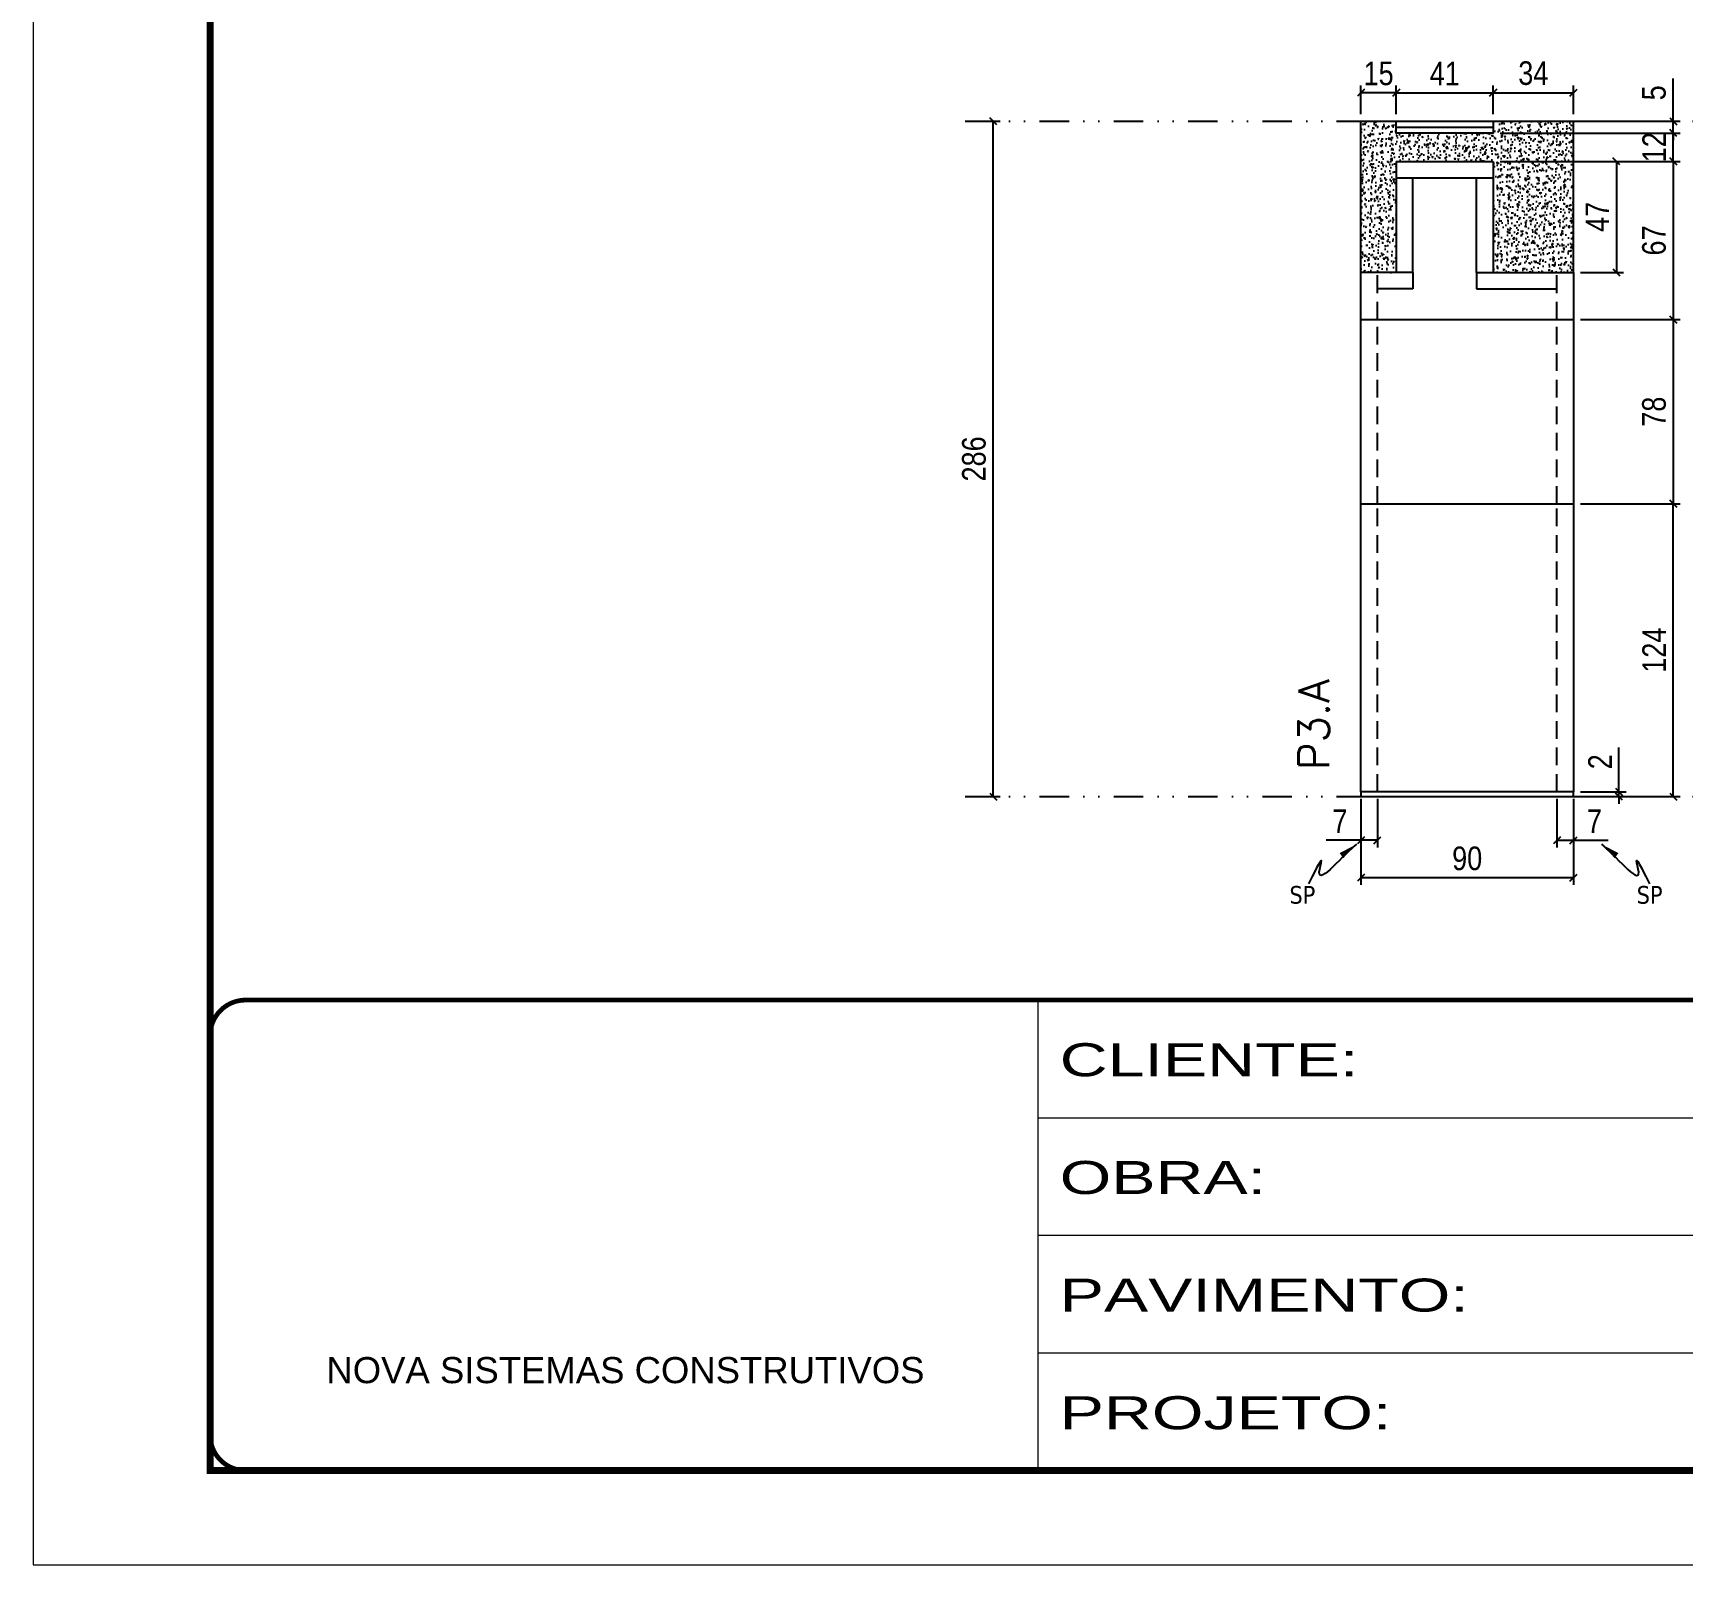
# Model space of a CAD drawing. Extents: x 808 to 7089, y -98 to 17032.
# Drawn here: x 5577 to 6275, y 14834 to 15483 of the extents above; entities that cross this region are included whole.
import ezdxf

# ---------------------------------------------------------------- set-up
doc = ezdxf.new("R2010")
doc.units = 0
for name, pattern in [('CONTINUO', [0]), ('DASHED', [0.75, 0.5, -0.25]), ('DIVIDE2', [0.625, 0.25, -0.125, 0, -0.125, 0, -0.125]), ('HIDDEN', [0.375, 0.25, -0.125])]:
    doc.linetypes.add(name, pattern=pattern)
for name, color, linetype in [('COTA', 241, 'Continuous'), ('Nível', 160, 'Continuous'), ('Painéis', 200, 'Continuous'), ('SARR_2.2x7', 40, 'Continuous'), ('SARR_EDITAR', 141, 'Continuous'), ('Sarrafo de Pressão', 42, 'HIDDEN'), ('texto', 7, 'Continuous')]:
    doc.layers.add(name, color=color, linetype=linetype)
for name, color, linetype, lineweight in [('Folhas', 255, 'Continuous', 9), ('SARRAFO DE PRESSAO', 251, 'DASHED', 9), ('Texto Seção', 7, 'Continuous', 15)]:
    doc.layers.add(name, color=color, linetype=linetype, lineweight=lineweight)
doc.styles.add('ARIAL', font='arial.ttf')
doc.styles.add('COTA TECNICA', font='techl___.ttf', dxfattribs={"height": 10})
doc.styles.add('COTA TECNICA-50', font='techl___.ttf', dxfattribs={"height": 10})
doc.styles.add('REGUA-120', font='ROMANS.shx', dxfattribs={"height": 15})
doc.styles.get("Standard").update_dxf_attribs({"font": 'arial.ttf'})
doc.styles.add('Tecnologia', font='')
doc.styles.get('Tecnologia').set_extended_font_data('Forgotten Futurist')
doc.dimstyles.new('COTA PAINEL-50', dxfattribs={"dimtxt": 10, "dimasz": 3, "dimexe": 3, "dimexo": 3, "dimgap": 3, "dimtad": 1, "dimdec": 1, "dimzin": 12, "dimdsep": 46, "dimtxsty": 'COTA TECNICA-50', "dimblk1": 'OBLIQUE', "dimblk2": 'OBLIQUE', "dimsah": 1, "dimcen": 0.9, "dimclrd": 4, "dimclre": 4, "dimclrt": 240, "dimadec": 1, "dimazin": 3, "dimtfac": 1, "dimtdec": 1, "dimtmove": 0, "dimatfit": 3, "dimfxl": 1, "dimtolj": 1, "dimtzin": 12, "dimarcsym": 0})
doc.dimstyles.new('PAINEL', dxfattribs={"dimtxt": 10, "dimasz": 3, "dimexe": 3, "dimexo": 3, "dimgap": 3, "dimtad": 1, "dimdec": 1, "dimzin": 12, "dimdsep": 46, "dimtxsty": 'COTA TECNICA', "dimblk1": 'OBLIQUE', "dimblk2": 'OBLIQUE', "dimsah": 1, "dimcen": 0.9, "dimclrd": 4, "dimclre": 4, "dimclrt": 240, "dimadec": 1, "dimazin": 3, "dimtfac": 1, "dimtdec": 1, "dimtmove": 0, "dimatfit": 3, "dimfxl": 1, "dimtolj": 1, "dimtzin": 12, "dimarcsym": 0})
doc.dimstyles.get("Standard").update_dxf_attribs({"dimtxt": 0.18, "dimasz": 0.18, "dimexe": 0.18, "dimexo": 0.0625, "dimgap": 0.09, "dimtad": 0, "dimtih": 1, "dimtoh": 1, "dimdec": 4, "dimzin": 0, "dimdsep": 46, "dimtxsty": 'Standard', "dimcen": 0.09, "dimadec": 0, "dimazin": 0, "dimtfac": 1, "dimtdec": 4, "dimtofl": 0, "dimtmove": 0, "dimatfit": 3, "dimfxl": 1, "dimtolj": 1, "dimtzin": 0, "dimarcsym": 0})

# ---------------------------------------------------------------- blocks, each defined once
blk = doc.blocks.new('9999999999')
at = {"color": 30, "linetype": 'CONTINUO'}
for p, q in [((98564.56, 34230.21), (98564.56, 34429.45)), ((98564.56, 34379.64), (99583.98, 34379.64)), ((98564.56, 34329.83), (99487.98, 34329.83)), ((98564.56, 34280.02), (99487.98, 34280.02))]:
    blk.add_line(p, q, dxfattribs=at)
at = {"color": 30, "linetype": 'CONTINUO', "const_width": 2}
blk.add_lwpolyline([(99583.98, 34230.21), (99583.98, 34414.45, 0.414214), (99568.98, 34429.45), (98228.98, 34429.45, 0.414214), (98213.98, 34414.45), (98213.98, 34245.21, 0.414214), (98228.98, 34230.21), (99583.98, 34230.21)], format="xyb", dxfattribs=at)
at = {"layer": 'Folhas'}
blk.add_lwpolyline([(98138.98, 34190.21), (99623.98, 34190.21), (99623.98, 35240.21), (98138.98, 35240.21)], close=True, dxfattribs=at)
at = {"layer": 'Folhas', "color": 30, "const_width": 3}
blk.add_lwpolyline([(98213.98, 34230.21), (99583.98, 34230.21), (99583.98, 35200.21), (98213.98, 35200.21)], close=True, dxfattribs=at)
at = {"color": 7, "linetype": 'Continuous', "ltscale": 5, "style": 'ARIAL'}
blk.add_text('NOVA SISTEMAS CONSTRUTIVOS', height=11.0592, dxfattribs=at).set_placement((98263.19, 34267.21))
at = {"layer": 'Folhas', "color": 7, "style": 'Tecnologia', "width": 1.5}
for s, p in [('CLIENTE:', (98573.65, 34397.17)), ('OBRA:', (98573.65, 34347.31)), ('PAVIMENTO:', (98573.65, 34297.5)), ('PROJETO:', (98573.65, 34247.69))]:
    blk.add_text(s, height=14, dxfattribs=at).set_placement(p)
blk = doc.blocks.new('_Oblique')
at = {"color": 0, "linetype": 'ByBlock', "lineweight": -2}
blk.add_line((-0.5, -0.5), (0.5, 0.5), dxfattribs=at)
blk = doc.blocks.new('*D2042')
at = {"layer": 'COTA', "color": 4, "lineweight": -2, "transparency": 16777216}
for p, q in [((5974.34, 15445.32), (5986.19, 15445.32)), ((5983.19, 15159.32), (5983.19, 15445.32)), ((5974.34, 15159.32), (5986.19, 15159.32))]:
    blk.add_line(p, q, dxfattribs=at)
at = {"layer": 'Defpoints', "color": 0, "transparency": 16777216}
for p in [(5971.34, 15445.32), (5983.19, 15445.32), (5971.34, 15159.32)]:
    blk.add_point(p, dxfattribs=at)
at = {"layer": 'COTA', "color": 4, "lineweight": -2, "transparency": 16777216, "xscale": 3, "yscale": 3, "zscale": 3}
for p, rotation in [((5983.19, 15445.32), 90), ((5983.19, 15159.32), 270)]:
    blk.add_blockref('_Oblique', p, dxfattribs=dict(at, rotation=rotation))
at = {"layer": 'COTA', "color": 240, "transparency": 16777216, "insert": (5975.06, 15302.32), "char_height": 10, "attachment_point": 5, "rotation": 90, "style": 'COTA TECNICA-50'}
blk.add_mtext('\\A1;286', dxfattribs=at)
blk = doc.blocks.new('*D1455')
at = {"layer": 'COTA', "color": 4, "lineweight": -2, "transparency": 16777216}
for p, q in [((6138.85, 15158.32), (6138.85, 15121.95)), ((6228.85, 15158.32), (6228.85, 15121.95)), ((6228.85, 15124.95), (6138.85, 15124.95))]:
    blk.add_line(p, q, dxfattribs=at)
at = {"layer": 'Defpoints', "color": 0, "transparency": 16777216}
for p in [(6138.85, 15161.32), (6228.85, 15161.32), (6138.85, 15124.95)]:
    blk.add_point(p, dxfattribs=at)
at = {"layer": 'COTA', "color": 4, "lineweight": -2, "transparency": 16777216, "xscale": 3, "yscale": 3, "zscale": 3, "rotation": 180}
blk.add_blockref('_Oblique', (6138.85, 15124.95), dxfattribs=at)
at = {"layer": 'COTA', "color": 4, "lineweight": -2, "transparency": 16777216, "xscale": 3, "yscale": 3, "zscale": 3}
blk.add_blockref('_Oblique', (6228.85, 15124.95), dxfattribs=at)
at = {"layer": 'COTA', "color": 240, "transparency": 16777216, "insert": (6183.85, 15133.09), "char_height": 10, "attachment_point": 5, "style": 'COTA TECNICA'}
blk.add_mtext('\\A1;90', dxfattribs=at)
blk = doc.blocks.new('*D1456')
at = {"layer": 'COTA', "color": 4, "lineweight": -2, "transparency": 16777216}
for p, q in [((6221.85, 15158.32), (6221.85, 15137.81)), ((6228.85, 15156.32), (6228.85, 15137.81)), ((6221.85, 15140.81), (6228.85, 15140.81)), ((6228.85, 15140.81), (6243.58, 15140.81))]:
    blk.add_line(p, q, dxfattribs=at)
at = {"layer": 'Defpoints', "color": 0, "transparency": 16777216}
for p in [(6221.85, 15161.32), (6228.85, 15159.32), (6228.85, 15140.81)]:
    blk.add_point(p, dxfattribs=at)
at = {"layer": 'COTA', "color": 4, "lineweight": -2, "transparency": 16777216, "xscale": 3, "yscale": 3, "zscale": 3, "rotation": 180}
blk.add_blockref('_Oblique', (6221.85, 15140.81), dxfattribs=at)
at = {"layer": 'COTA', "color": 4, "lineweight": -2, "transparency": 16777216, "xscale": 3, "yscale": 3, "zscale": 3}
blk.add_blockref('_Oblique', (6228.85, 15140.81), dxfattribs=at)
at = {"layer": 'COTA', "color": 240, "transparency": 16777216, "insert": (6237.71, 15148.88), "char_height": 10, "attachment_point": 5, "style": 'COTA TECNICA-50'}
blk.add_mtext('\\A1;7', dxfattribs=at)
blk = doc.blocks.new('*D1457')
at = {"layer": 'COTA', "color": 4, "lineweight": -2, "transparency": 16777216}
for p, q in [((6138.85, 15156.32), (6138.85, 15137.81)), ((6145.85, 15158.32), (6145.85, 15137.81)), ((6138.85, 15140.81), (6124.11, 15140.81)), ((6145.85, 15140.81), (6138.85, 15140.81))]:
    blk.add_line(p, q, dxfattribs=at)
at = {"layer": 'Defpoints', "color": 0, "transparency": 16777216}
for p in [(6138.85, 15159.32), (6145.85, 15161.32), (6138.85, 15140.81)]:
    blk.add_point(p, dxfattribs=at)
at = {"layer": 'COTA', "color": 4, "lineweight": -2, "transparency": 16777216, "xscale": 3, "yscale": 3, "zscale": 3, "rotation": 180}
blk.add_blockref('_Oblique', (6138.85, 15140.81), dxfattribs=at)
at = {"layer": 'COTA', "color": 4, "lineweight": -2, "transparency": 16777216, "xscale": 3, "yscale": 3, "zscale": 3}
blk.add_blockref('_Oblique', (6145.85, 15140.81), dxfattribs=at)
at = {"layer": 'COTA', "color": 240, "transparency": 16777216, "insert": (6129.98, 15148.88), "char_height": 10, "attachment_point": 5, "style": 'COTA TECNICA-50'}
blk.add_mtext('\\A1;7', dxfattribs=at)
blk = doc.blocks.new('*D1458')
at = {"layer": 'COTA', "color": 4, "linetype": 'ByBlock', "lineweight": -2, "transparency": 16777216}
for p, q in [((6231.85, 15283.32), (6274.08, 15283.32)), ((6271.08, 15159.32), (6271.08, 15283.32)), ((6231.85, 15159.32), (6274.08, 15159.32))]:
    blk.add_line(p, q, dxfattribs=at)
at = {"layer": 'Defpoints', "color": 0, "linetype": 'ByBlock', "transparency": 16777216}
for p in [(6228.85, 15283.32), (6271.08, 15283.32), (6228.85, 15159.32)]:
    blk.add_point(p, dxfattribs=at)
at = {"layer": 'COTA', "color": 4, "linetype": 'ByBlock', "lineweight": -2, "transparency": 16777216, "xscale": 3, "yscale": 3, "zscale": 3}
for p, rotation in [((6271.08, 15283.32), 90), ((6271.08, 15159.32), 270)]:
    blk.add_blockref('_Oblique', p, dxfattribs=dict(at, rotation=rotation))
at = {"layer": 'COTA', "color": 240, "linetype": 'ByBlock', "transparency": 16777216, "insert": (6263, 15221.32), "char_height": 10, "attachment_point": 5, "rotation": 90, "style": 'COTA TECNICA'}
blk.add_mtext('\\A1;124', dxfattribs=at)
blk = doc.blocks.new('*D1459')
at = {"layer": 'COTA', "color": 4, "lineweight": -2, "transparency": 16777216}
for p, q in [((6248.1, 15161.32), (6248.1, 15180.12)), ((6231.85, 15161.32), (6251.1, 15161.32)), ((6231.85, 15159.32), (6251.1, 15159.32)), ((6248.1, 15159.32), (6248.1, 15161.32)), ((6248.1, 15159.32), (6248.1, 15156.32))]:
    blk.add_line(p, q, dxfattribs=at)
at = {"layer": 'Defpoints', "color": 0, "transparency": 16777216}
for p in [(6228.85, 15161.32), (6228.85, 15159.32), (6248.1, 15159.32)]:
    blk.add_point(p, dxfattribs=at)
at = {"layer": 'COTA', "color": 4, "lineweight": -2, "transparency": 16777216, "xscale": 3, "yscale": 3, "zscale": 3}
for p, rotation in [((6248.1, 15161.32), 270), ((6248.1, 15159.32), 90)]:
    blk.add_blockref('_Oblique', p, dxfattribs=dict(at, rotation=rotation))
at = {"layer": 'COTA', "color": 240, "transparency": 16777216, "insert": (6240.1, 15174.06), "char_height": 10, "attachment_point": 5, "rotation": 90, "style": 'COTA TECNICA-50'}
blk.add_mtext('\\A1;2', dxfattribs=at)
blk = doc.blocks.new('*D1460')
at = {"layer": 'COTA', "color": 4, "linetype": 'ByBlock', "lineweight": -2, "transparency": 16777216}
for p, q in [((6231.85, 15283.32), (6274.08, 15283.32)), ((6271.08, 15159.32), (6271.08, 15283.32)), ((6231.85, 15159.32), (6274.08, 15159.32))]:
    blk.add_line(p, q, dxfattribs=at)
at = {"layer": 'Defpoints', "color": 0, "linetype": 'ByBlock', "transparency": 16777216}
for p in [(6228.85, 15283.32), (6271.08, 15283.32), (6228.85, 15159.32)]:
    blk.add_point(p, dxfattribs=at)
at = {"layer": 'COTA', "color": 4, "linetype": 'ByBlock', "lineweight": -2, "transparency": 16777216, "xscale": 3, "yscale": 3, "zscale": 3}
for p, rotation in [((6271.08, 15283.32), 90), ((6271.08, 15159.32), 270)]:
    blk.add_blockref('_Oblique', p, dxfattribs=dict(at, rotation=rotation))
at = {"layer": 'COTA', "color": 240, "linetype": 'ByBlock', "transparency": 16777216, "insert": (6263, 15221.32), "char_height": 10, "attachment_point": 5, "rotation": 90, "style": 'COTA TECNICA'}
blk.add_mtext('\\A1;124', dxfattribs=at)
blk = doc.blocks.new('*D1461')
at = {"layer": 'COTA', "color": 4, "lineweight": -2, "transparency": 16777216}
for p, q in [((6194.85, 15448.32), (6194.85, 15460.41)), ((6228.85, 15448.32), (6228.85, 15460.41)), ((6194.85, 15457.41), (6228.85, 15457.41))]:
    blk.add_line(p, q, dxfattribs=at)
at = {"layer": 'Defpoints', "color": 0, "transparency": 16777216}
for p in [(6228.85, 15457.41), (6194.85, 15445.32), (6228.85, 15445.32)]:
    blk.add_point(p, dxfattribs=at)
at = {"layer": 'COTA', "color": 4, "lineweight": -2, "transparency": 16777216, "xscale": 3, "yscale": 3, "zscale": 3, "rotation": 180}
blk.add_blockref('_Oblique', (6194.85, 15457.41), dxfattribs=at)
at = {"layer": 'COTA', "color": 4, "lineweight": -2, "transparency": 16777216, "xscale": 3, "yscale": 3, "zscale": 3}
blk.add_blockref('_Oblique', (6228.85, 15457.41), dxfattribs=at)
at = {"layer": 'COTA', "color": 240, "transparency": 16777216, "insert": (6211.85, 15465.63), "char_height": 10, "attachment_point": 5, "style": 'COTA TECNICA-50'}
blk.add_mtext('\\A1;34', dxfattribs=at)
blk = doc.blocks.new('*D1465')
at = {"layer": 'COTA', "color": 4, "lineweight": -2, "transparency": 16777216}
for p, q in [((6197.85, 15428.32), (6274.08, 15428.32)), ((6271.08, 15428.32), (6271.08, 15361.32)), ((6231.85, 15361.32), (6274.08, 15361.32))]:
    blk.add_line(p, q, dxfattribs=at)
at = {"layer": 'Defpoints', "color": 0, "transparency": 16777216}
for p in [(6194.85, 15428.32), (6228.85, 15361.32), (6271.08, 15361.32)]:
    blk.add_point(p, dxfattribs=at)
at = {"layer": 'COTA', "color": 4, "lineweight": -2, "transparency": 16777216, "xscale": 3, "yscale": 3, "zscale": 3}
for p, rotation in [((6271.08, 15428.32), 90), ((6271.08, 15361.32), 270)]:
    blk.add_blockref('_Oblique', p, dxfattribs=dict(at, rotation=rotation))
at = {"layer": 'COTA', "color": 240, "transparency": 16777216, "insert": (6262.97, 15394.82), "char_height": 10, "attachment_point": 5, "rotation": 90, "style": 'COTA TECNICA'}
blk.add_mtext('\\A1;67', dxfattribs=at)
blk = doc.blocks.new('*D2043')
at = {"layer": 'COTA', "color": 4, "lineweight": -2, "transparency": 16777216}
for p, q in [((6231.85, 15361.32), (6274.08, 15361.32)), ((6271.08, 15361.32), (6271.08, 15283.32)), ((6231.85, 15283.32), (6274.08, 15283.32))]:
    blk.add_line(p, q, dxfattribs=at)
at = {"layer": 'Defpoints', "color": 0, "transparency": 16777216}
for p in [(6228.85, 15361.32), (6228.85, 15283.32), (6271.08, 15283.32)]:
    blk.add_point(p, dxfattribs=at)
at = {"layer": 'COTA', "color": 4, "lineweight": -2, "transparency": 16777216, "xscale": 3, "yscale": 3, "zscale": 3}
for p, rotation in [((6271.08, 15361.32), 90), ((6271.08, 15283.32), 270)]:
    blk.add_blockref('_Oblique', p, dxfattribs=dict(at, rotation=rotation))
at = {"layer": 'COTA', "color": 240, "transparency": 16777216, "insert": (6262.98, 15322.32), "char_height": 10, "attachment_point": 5, "rotation": 90, "style": 'COTA TECNICA'}
blk.add_mtext('\\A1;78', dxfattribs=at)
blk = doc.blocks.new('*D2044')
at = {"layer": 'COTA', "color": 4, "lineweight": -2, "transparency": 16777216}
for p, q in [((6197.85, 15428.32), (6250.03, 15428.32)), ((6247.03, 15428.32), (6247.03, 15381.32)), ((6231.85, 15381.32), (6250.03, 15381.32))]:
    blk.add_line(p, q, dxfattribs=at)
at = {"layer": 'Defpoints', "color": 0, "transparency": 16777216}
for p in [(6194.85, 15428.32), (6228.85, 15381.32), (6247.03, 15381.32)]:
    blk.add_point(p, dxfattribs=at)
at = {"layer": 'COTA', "color": 4, "lineweight": -2, "transparency": 16777216, "xscale": 3, "yscale": 3, "zscale": 3}
for p, rotation in [((6247.03, 15428.32), 90), ((6247.03, 15381.32), 270)]:
    blk.add_blockref('_Oblique', p, dxfattribs=dict(at, rotation=rotation))
at = {"layer": 'COTA', "color": 240, "transparency": 16777216, "insert": (6238.95, 15404.82), "char_height": 10, "attachment_point": 5, "rotation": 90, "style": 'COTA TECNICA'}
blk.add_mtext('\\A1;47', dxfattribs=at)
blk = doc.blocks.new('*D1466')
at = {"layer": 'COTA', "color": 4, "lineweight": -2, "transparency": 16777216}
for p, q in [((6138.85, 15448.32), (6138.85, 15460.41)), ((6153.85, 15448.32), (6153.85, 15460.41)), ((6153.85, 15457.41), (6138.85, 15457.41))]:
    blk.add_line(p, q, dxfattribs=at)
at = {"layer": 'Defpoints', "color": 0, "transparency": 16777216}
for p in [(6138.85, 15457.41), (6138.85, 15445.32), (6153.85, 15445.32)]:
    blk.add_point(p, dxfattribs=at)
at = {"layer": 'COTA', "color": 4, "lineweight": -2, "transparency": 16777216, "xscale": 3, "yscale": 3, "zscale": 3, "rotation": 180}
blk.add_blockref('_Oblique', (6138.85, 15457.41), dxfattribs=at)
at = {"layer": 'COTA', "color": 4, "lineweight": -2, "transparency": 16777216, "xscale": 3, "yscale": 3, "zscale": 3}
blk.add_blockref('_Oblique', (6153.85, 15457.41), dxfattribs=at)
at = {"layer": 'COTA', "color": 240, "transparency": 16777216, "insert": (6146.35, 15465.52), "char_height": 10, "attachment_point": 5, "style": 'COTA TECNICA'}
blk.add_mtext('\\A1;15', dxfattribs=at)
blk = doc.blocks.new('*D2045')
at = {"layer": 'COTA', "color": 4, "lineweight": -2, "transparency": 16777216}
for p, q in [((6197.85, 15440.32), (6274.08, 15440.32)), ((6271.08, 15428.32), (6271.08, 15440.32)), ((6197.85, 15428.32), (6274.08, 15428.32))]:
    blk.add_line(p, q, dxfattribs=at)
at = {"layer": 'Defpoints', "color": 0, "transparency": 16777216}
for p in [(6194.85, 15440.32), (6271.08, 15440.32), (6194.85, 15428.32)]:
    blk.add_point(p, dxfattribs=at)
at = {"layer": 'COTA', "color": 4, "lineweight": -2, "transparency": 16777216, "xscale": 3, "yscale": 3, "zscale": 3}
for p, rotation in [((6271.08, 15440.32), 90), ((6271.08, 15428.32), 270)]:
    blk.add_blockref('_Oblique', p, dxfattribs=dict(at, rotation=rotation))
at = {"layer": 'COTA', "color": 240, "transparency": 16777216, "insert": (6263.02, 15434.32), "char_height": 10, "attachment_point": 5, "rotation": 90, "style": 'COTA TECNICA'}
blk.add_mtext('\\A1;12', dxfattribs=at)
blk = doc.blocks.new('*D2046')
at = {"layer": 'COTA', "color": 4, "lineweight": -2, "transparency": 16777216}
for p, q in [((6271.08, 15445.32), (6271.08, 15463.41)), ((6197.85, 15445.32), (6274.08, 15445.32)), ((6271.08, 15440.32), (6271.08, 15445.32)), ((6197.85, 15440.32), (6274.08, 15440.32)), ((6271.08, 15440.32), (6271.08, 15437.32))]:
    blk.add_line(p, q, dxfattribs=at)
at = {"layer": 'Defpoints', "color": 0, "transparency": 16777216}
for p in [(6194.85, 15445.32), (6271.08, 15445.32), (6194.85, 15440.32)]:
    blk.add_point(p, dxfattribs=at)
at = {"layer": 'COTA', "color": 4, "lineweight": -2, "transparency": 16777216, "xscale": 3, "yscale": 3, "zscale": 3}
for p, rotation in [((6271.08, 15445.32), 270), ((6271.08, 15440.32), 90)]:
    blk.add_blockref('_Oblique', p, dxfattribs=dict(at, rotation=rotation))
at = {"layer": 'COTA', "color": 240, "transparency": 16777216, "insert": (6262.97, 15457.36), "char_height": 10, "attachment_point": 5, "rotation": 90, "style": 'COTA TECNICA'}
blk.add_mtext('\\A1;5', dxfattribs=at)
blk = doc.blocks.new('*D2047')
at = {"layer": 'COTA', "color": 4, "lineweight": -2, "transparency": 16777216}
for p, q in [((6153.85, 15448.32), (6153.85, 15460.41)), ((6194.85, 15448.32), (6194.85, 15460.41)), ((6153.85, 15457.41), (6194.85, 15457.41))]:
    blk.add_line(p, q, dxfattribs=at)
at = {"layer": 'Defpoints', "color": 0, "transparency": 16777216}
for p in [(6194.85, 15457.41), (6153.85, 15445.32), (6194.85, 15445.32)]:
    blk.add_point(p, dxfattribs=at)
at = {"layer": 'COTA', "color": 4, "lineweight": -2, "transparency": 16777216, "xscale": 3, "yscale": 3, "zscale": 3, "rotation": 180}
blk.add_blockref('_Oblique', (6153.85, 15457.41), dxfattribs=at)
at = {"layer": 'COTA', "color": 4, "lineweight": -2, "transparency": 16777216, "xscale": 3, "yscale": 3, "zscale": 3}
blk.add_blockref('_Oblique', (6194.85, 15457.41), dxfattribs=at)
at = {"layer": 'COTA', "color": 240, "transparency": 16777216, "insert": (6174.35, 15465.48), "char_height": 10, "attachment_point": 5, "style": 'COTA TECNICA'}
blk.add_mtext('\\A1;41', dxfattribs=at)

msp = doc.modelspace()

# ---------------------------------------------------------------- hatches: boundary and pattern name
at = {"layer": 'COTA', "linetype": 'ByBlock'}
h = msp.add_hatch(dxfattribs=at)
h.set_pattern_fill('AR-CONC', color=256, scale=0.03)
h.set_pattern_definition([(50, (-2308.2415, 11333.3235), (5.46554, -0.4781726), [0.5715, -6.2865]), (355, (-2308.2415, 11333.3235), (-1.0573026, 5.7317054), [0.4572, -5.0292175]), (100.451445, (-2307.786, 11333.2837), (4.4082374, 5.2535326), [0.4857003, -5.3427073]), (46.1842, (-2308.2415, 11334.8475), (8.132371, -1.26127), [0.85725, -9.42975]), (96.63556, (-2307.564, 11334.7424), (7.122124, 7.422784), [0.728551, -8.014068]), (351.18415, (-2308.2415, 11334.8475), (7.122124, 7.422784), [0.685799, -7.543792]), (21, (-2307.4795, 11334.4665), (4.5484317, -3.067956), [0.5715, -6.2865]), (326, (-2307.4795, 11334.4665), (1.854061, 5.525639), [0.4572, -5.0292]), (71.451445, (-2307.1005, 11334.211), (6.4024926, 2.457683), [0.4857003, -5.342698]), (37.5, (-2308.2415, 11333.3235), (0.0926581, 2.53665117), [0, -4.96824, 0, -5.1054, 0, -5.04825]), (7.5, (-2308.2415, 11333.3235), (2.0045899, 3.00541724), [0, -2.91084, 0, -4.85394, 0, -1.92405]), (327.5, (-2309.9408, 11333.3235), (4.06771786, -0.1718623), [0, -1.905, 0, -5.9436, 0, -7.8867]), (317.5, (-2310.7028, 11333.3235), (4.4438754, 0.7627947), [0, -2.4765, 0, -3.94716, 0, -5.6007])])
h.paths.add_polyline_path([(6153.85, 15440.32), (6153.85, 15445.32), (6138.85, 15445.32), (6138.85, 15381.32), (6153.85, 15381.32), (6153.85, 15428.32), (6194.85, 15428.32), (6194.85, 15381.32), (6228.85, 15381.32), (6228.85, 15445.32), (6194.85, 15445.32), (6194.85, 15440.32)])

# ---------------------------------------------------------------- linework, layer by layer
for p, q in [((6138.85, 15445.32), (6138.85, 15445.32)), ((6138.85, 15381.32), (6138.85, 15445.32)), ((6138.85, 15445.32), (6153.85, 15445.32)), ((6194.85, 15445.32), (6228.85, 15445.32)), ((6228.85, 15381.32), (6228.85, 15445.32)), ((6138.85, 15381.32), (6138.85, 15381.32))]:
    msp.add_line(p, q, dxfattribs=at)
at = {"layer": 'Nível', "color": 4, "linetype": 'DIVIDE2', "ltscale": 50}
for p, q in [((5971.34, 15445.32), (7021.67, 15445.32)), ((5971.34, 15159.32), (7021.67, 15159.32))]:
    msp.add_line(p, q, dxfattribs=at)
at = {"layer": 'Painéis'}
for p, q in [((6153.85, 15428.32), (6194.85, 15428.32)), ((6153.85, 15428.32), (6153.85, 15381.32)), ((6194.85, 15428.32), (6194.85, 15381.32)), ((6138.85, 15283.32), (6138.85, 15381.32)), ((6153.85, 15381.32), (6138.85, 15381.32)), ((6194.85, 15381.32), (6228.85, 15381.32)), ((6228.85, 15381.32), (6228.85, 15283.32)), ((6138.85, 15361.32), (6228.85, 15361.32))]:
    msp.add_line(p, q, dxfattribs=at)
for points in [[(6153.85, 15445.32), (6194.85, 15445.32), (6194.85, 15440.32), (6153.85, 15440.32)], [(6138.85, 15283.32), (6228.85, 15283.32), (6228.85, 15161.32), (6138.85, 15161.32)], [(6138.85, 15159.32), (6228.85, 15159.32), (6228.85, 15161.32), (6138.85, 15161.32)]]:
    msp.add_lwpolyline(points, close=True, dxfattribs=at)
at = {"layer": 'SARR_2.2x7'}
for p, q in [((6153.85, 15421.32), (6194.85, 15421.32)), ((6160.85, 15381.32), (6160.85, 15421.32)), ((6187.85, 15381.32), (6187.85, 15421.32)), ((6160.85, 15381.32), (6153.85, 15381.32)), ((6160.85, 15381.32), (6160.85, 15374.32)), ((6187.85, 15381.32), (6194.85, 15381.32)), ((6187.85, 15381.32), (6187.85, 15374.32)), ((6160.85, 15374.32), (6145.85, 15374.32)), ((6187.85, 15374.32), (6221.85, 15374.32))]:
    msp.add_line(p, q, dxfattribs=at)
at = {"layer": 'SARR_EDITAR', "linetype": 'Continuous'}
msp.add_line((6153.85, 15442.82), (6194.85, 15442.82), dxfattribs=at)
at = {"layer": 'Sarrafo de Pressão', "ltscale": 30}
for p, q in [((6145.85, 15361.32), (6145.85, 15381.32)), ((6221.85, 15361.32), (6221.85, 15381.32)), ((6145.85, 15283.32), (6145.85, 15361.32)), ((6221.85, 15283.32), (6221.85, 15361.32)), ((6145.85, 15161.32), (6145.85, 15283.32)), ((6221.85, 15161.32), (6221.85, 15283.32))]:
    msp.add_line(p, q, dxfattribs=at)

# ---------------------------------------------------------------- block references
at = {"layer": 'SARRAFO DE PRESSAO', "color": 6, "linetype": 'ByBlock'}
msp.add_blockref('9999999999', (-92562.31, -19356.3), dxfattribs=at)

# ---------------------------------------------------------------- texts
at = {"layer": 'texto', "color": 0, "char_height": 7.5, "attachment_point": 5}
for insert in [(6114.07, 15117.64), (6261.09, 15117.64)]:
    msp.add_mtext('{\\fTahoma|b0|i0|c0|p34;\\C4;SP}', dxfattribs=dict(at, insert=insert))
at = {"layer": 'Texto Seção', "insert": (6125.38, 15170.57), "char_height": 13, "width": 285.3299, "attachment_point": 7, "rotation": 90, "style": 'REGUA-120'}
msp.add_mtext('P3.A', dxfattribs=at)

# ---------------------------------------------------------------- dimensions: what is measured, and where the dimension line sits
at = {"layer": 'COTA'}
dim = msp.add_linear_dim(base=(6138.85, 15457.41), p1=(6153.85, 15445.32), p2=(6138.85, 15445.32), dimstyle='PAINEL', dxfattribs=at)
dim.commit()
dim.dimension.update_dxf_attribs({"geometry": '*D1466', "text_midpoint": (6146.35, 15457.41), "dimtype": 160})
for base, p1, p2, dimstyle, picture, middle in [((6194.85, 15457.41), (6153.85, 15445.32), (6194.85, 15445.32), 'PAINEL', '*D2047', (6174.35, 15465.48)), ((6228.85, 15457.41), (6194.85, 15445.32), (6228.85, 15445.32), 'COTA PAINEL-50', '*D1461', (6211.85, 15465.63)), ((6228.85, 15140.81), (6221.85, 15161.32), (6228.85, 15159.32), 'COTA PAINEL-50', '*D1456', (6237.71, 15148.88))]:
    dim = msp.add_linear_dim(base=base, p1=p1, p2=p2, dimstyle=dimstyle, dxfattribs=at)
    dim.commit()
    dim.dimension.update_dxf_attribs({"geometry": picture, "text_midpoint": middle})
for base, p1, p2, angle, dimstyle, picture, middle in [((6271.08, 15445.32), (6194.85, 15440.32), (6194.85, 15445.32), 90, 'PAINEL', '*D2046', (6262.97, 15457.36)), ((5983.19, 15445.32), (5971.34, 15159.32), (5971.34, 15445.32), 90, 'COTA PAINEL-50', '*D2042', (5975.06, 15302.32)), ((6271.08, 15361.32), (6194.85, 15428.32), (6228.85, 15361.32), 90, 'PAINEL', '*D1465', (6262.97, 15394.82)), ((6247.03, 15381.32), (6194.85, 15428.32), (6228.85, 15381.32), 90, 'PAINEL', '*D2044', (6238.95, 15404.82)), ((6271.08, 15283.32), (6228.85, 15361.32), (6228.85, 15283.32), 90, 'PAINEL', '*D2043', (6262.98, 15322.32)), ((6138.85, 15140.81), (6145.85, 15161.32), (6138.85, 15159.32), 180, 'COTA PAINEL-50', '*D1457', (6129.98, 15148.88))]:
    dim = msp.add_linear_dim(base=base, p1=p1, p2=p2, angle=angle, dimstyle=dimstyle, dxfattribs=at)
    dim.commit()
    dim.dimension.update_dxf_attribs({"geometry": picture, "text_midpoint": middle})
for base, p1, p2, dimstyle, picture, middle in [((6271.08, 15440.32), (6194.85, 15428.32), (6194.85, 15440.32), 'PAINEL', '*D2045', (6271.08, 15434.32)), ((6248.1, 15159.32), (6228.85, 15161.32), (6228.85, 15159.32), 'COTA PAINEL-50', '*D1459', (6248.1, 15174.06))]:
    dim = msp.add_linear_dim(base=base, p1=p1, p2=p2, angle=90, dimstyle=dimstyle, dxfattribs=at)
    dim.commit()
    dim.dimension.update_dxf_attribs({"geometry": picture, "text_midpoint": middle, "dimtype": 160})
at = {"layer": 'COTA', "linetype": 'ByBlock'}
for picture in ['*D1458', '*D1460']:
    dim = msp.add_aligned_dim(p1=(6228.85, 15159.32), p2=(6228.85, 15283.32), distance=-42.23, dimstyle='PAINEL', dxfattribs=at)
    dim.commit()
    dim.dimension.update_dxf_attribs({"geometry": picture, "text_midpoint": (6263, 15221.32)})
at = {"layer": 'COTA'}
dim = msp.add_linear_dim(base=(6138.85, 15124.95), p1=(6228.85, 15161.32), p2=(6138.85, 15161.32), angle=180, dimstyle='PAINEL', override={"dimarcsym": 2}, dxfattribs=at)
dim.commit()
dim.dimension.update_dxf_attribs({"geometry": '*D1455', "text_midpoint": (6183.85, 15133.09)})

# ---------------------------------------------------------------- leaders
at = {"layer": 'COTA', "path_type": 1}
for points in [[(6137.02, 15139.13), (6121.23, 15127.3), (6122.16, 15132.11), (6116.6, 15122.33)], [(6240.67, 15139.13), (6256.46, 15127.3), (6255.54, 15132.11), (6261.09, 15122.33)]]:
    msp.add_leader(points, dimstyle='Standard', override={"dimasz": 8}, dxfattribs=at)

doc.saveas('drawing.dxf')
